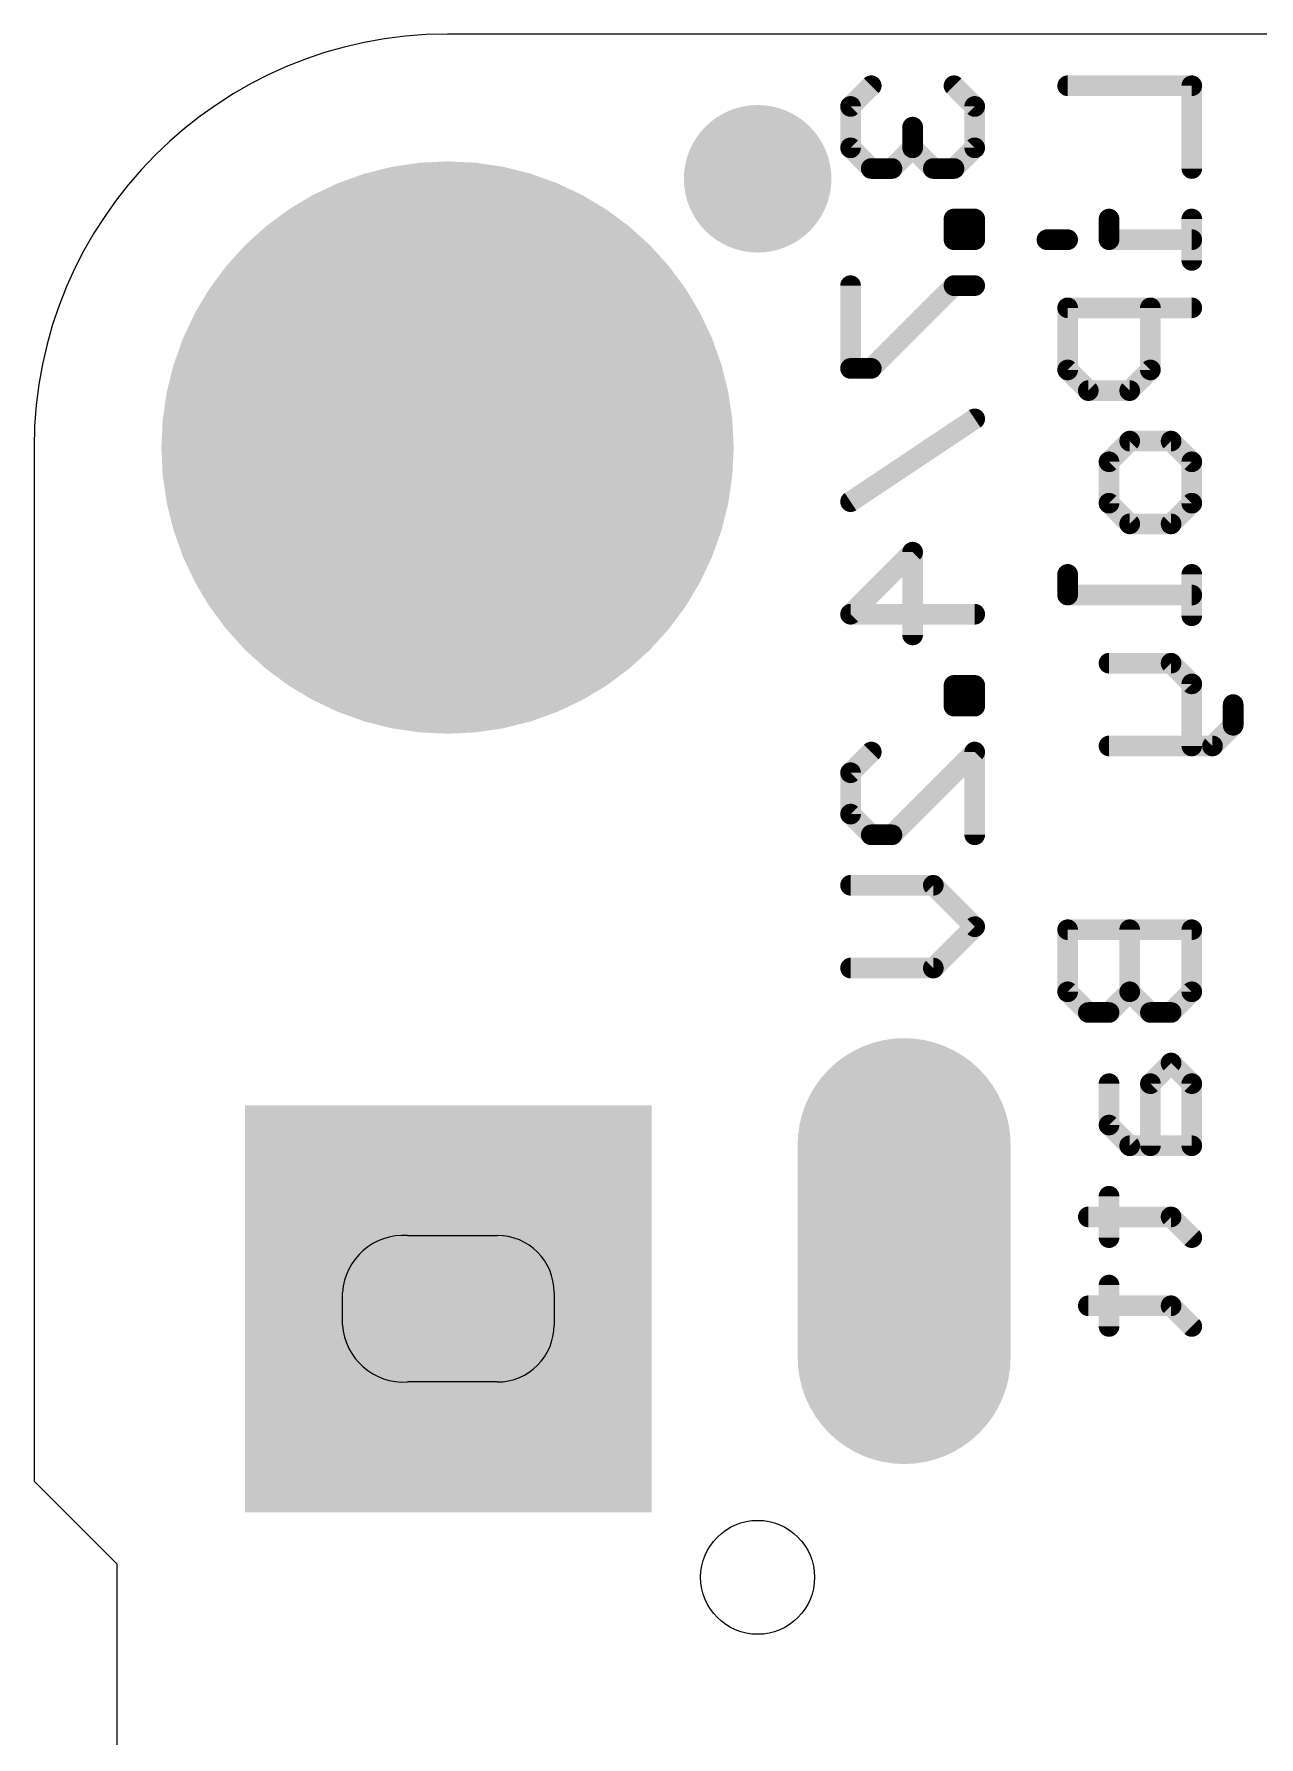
# Model space of a CAD drawing. Extents: x 0 to 50.8, y 0 to 22.9.
# Drawn here: x 0 to 7.52, y 12.4 to 22.86 of the extents above; entities that cross this region are included whole.
import ezdxf

# ---------------------------------------------------------------- set-up
doc = ezdxf.new("R2010")
doc.units = 0
for name, color, linetype in [('17', 110, 'CONTINUOUS'), ('18', 110, 'CONTINUOUS'), ('20', 53, 'CONTINUOUS'), ('22', 6, 'CONTINUOUS')]:
    doc.layers.add(name, color=color, linetype=linetype)

# ---------------------------------------------------------------- blocks, each defined once
blk = doc.blocks.new('ROUNDP')
at = {"const_width": 0.5}
blk.add_lwpolyline([(0, -0.25, 1), (0, 0.25, 1), (0, -0.25)], format="xyb", dxfattribs=at)
blk = doc.blocks.new('OFFSETP100')
at = {"const_width": 1}
blk.add_lwpolyline([(0, 0), (1, 0)], dxfattribs=at)
at = {"const_width": 0.5}
for points in [[(0, 0.25, 1), (0, -0.25)], [(1, -0.25, 1), (1, 0.25)]]:
    blk.add_lwpolyline(points, format="xyb", dxfattribs=at)
blk = doc.blocks.new('SQUAREP')
blk.add_solid([(-0.5, -0.5), (0.5, -0.5), (-0.5, 0.5), (0.5, 0.5)])
blk = doc.blocks.new('ROUNDV')
at = {"const_width": 0.5}
blk.add_lwpolyline([(0, -0.25, 1), (0, 0.25, 1), (0, -0.25)], format="xyb", dxfattribs=at)

msp = doc.modelspace()

# ---------------------------------------------------------------- linework, layer by layer
at = {"layer": '20'}
for p, q in [((48.26, 22.86), (2.54, 22.86)), ((0, 20.32), (0, 13.97)), ((2.295, 15.48), (2.845, 15.48)), ((1.895, 14.93), (1.895, 15.13)), ((3.195, 15.13), (3.195, 14.93)), ((2.845, 14.58), (2.295, 14.58)), ((0, 13.97), (0.508, 13.462)), ((0.508, 13.462), (0.508, 9.398))]:
    msp.add_line(p, q, dxfattribs=at)
msp.add_circle((4.445, 13.38), 0.35, dxfattribs=at)
for centre, radius, start, end in [((2.54, 20.32), 2.54, 90, 180), ((2.27, 15.105), 0.3758, 86.1859, 176.1859), ((2.845, 15.13), 0.35, 0, 90), ((2.27, 14.955), 0.3758, 183.8141, 273.8141), ((2.845, 14.93), 0.35, 270, 0)]:
    msp.add_arc(centre, radius, start, end, dxfattribs=at)
at = {"layer": '22', "const_width": 0.127}
for points in [[(5.143, 22.5425), (5.0159, 22.4154)], [(5.7785, 22.4154), (5.6514, 22.5425)], [(6.3494, 22.5425), (7.112, 22.5425)], [(7.112, 22.5425), (7.112, 22.0341)], [(5.0159, 22.4154), (5.0159, 22.1612)], [(5.7785, 22.1612), (5.7785, 22.4154)], [(5.3972, 22.1612), (5.3972, 22.2883)], [(5.0159, 22.1612), (5.143, 22.0341)], [(5.2701, 22.0341), (5.3972, 22.1612)], [(5.3972, 22.1612), (5.5243, 22.0341)], [(5.6514, 22.0341), (5.7785, 22.1612)], [(5.143, 22.0341), (5.2701, 22.0341)], [(5.5243, 22.0341), (5.6514, 22.0341)], [(5.7785, 21.7239), (5.6514, 21.7239)], [(5.6514, 21.7239), (5.6514, 21.5968)], [(5.7785, 21.5968), (5.7785, 21.7239)], [(6.6036, 21.7239), (6.6036, 21.5968)], [(7.112, 21.7239), (7.112, 21.4697)], [(5.6514, 21.5968), (5.7785, 21.5968)], [(6.2222, 21.5968), (6.3494, 21.5968)], [(6.6036, 21.5968), (7.112, 21.5968)], [(5.0159, 21.3146), (5.0159, 20.8062)], [(5.143, 20.8062), (5.6514, 21.3146)], [(5.6514, 21.3146), (5.7785, 21.3146)], [(7.112, 21.1782), (6.3494, 21.1782)], [(6.3494, 21.1782), (6.3494, 20.7969)], [(6.8578, 20.7969), (6.8578, 21.1782)], [(5.0159, 20.8062), (5.143, 20.8062)], [(6.3494, 20.7969), (6.4765, 20.6698)], [(6.7307, 20.6698), (6.8578, 20.7969)], [(6.4765, 20.6698), (6.7307, 20.6698)], [(5.7785, 20.4961), (5.0159, 19.9876)], [(6.6036, 20.2325), (6.7307, 20.3596)], [(6.7307, 20.3596), (6.9849, 20.3596)], [(6.9849, 20.3596), (7.112, 20.2325)], [(6.6036, 19.9783), (6.6036, 20.2325)], [(7.112, 20.2325), (7.112, 19.9783)], [(6.7307, 19.8512), (6.6036, 19.9783)], [(7.112, 19.9783), (6.9849, 19.8512)], [(6.9849, 19.8512), (6.7307, 19.8512)], [(5.0159, 19.2962), (5.3972, 19.6775)], [(5.3972, 19.6775), (5.3972, 19.169)], [(6.3494, 19.541), (6.3494, 19.4139)], [(7.112, 19.541), (7.112, 19.2868)], [(6.3494, 19.4139), (7.112, 19.4139)], [(5.7785, 19.2962), (5.0159, 19.2962)], [(6.6036, 18.9953), (6.9849, 18.9953)], [(6.9849, 18.9953), (7.112, 18.8682)], [(5.7785, 18.8589), (5.6514, 18.8589)], [(5.6514, 18.8589), (5.6514, 18.7318)], [(5.7785, 18.7318), (5.7785, 18.8589)], [(7.112, 18.8682), (7.112, 18.4869)], [(5.6514, 18.7318), (5.7785, 18.7318)], [(7.3662, 18.614), (7.3662, 18.7411)], [(7.2391, 18.4869), (7.3662, 18.614)], [(6.6036, 18.4869), (7.2391, 18.4869)], [(5.0159, 18.3225), (5.143, 18.4496)], [(5.7785, 18.4496), (5.2701, 17.9412)], [(5.7785, 17.9412), (5.7785, 18.4496)], [(5.0159, 18.0683), (5.0159, 18.3225)], [(5.143, 17.9412), (5.0159, 18.0683)], [(5.2701, 17.9412), (5.143, 17.9412)], [(5.0159, 17.631), (5.5243, 17.631)], [(5.5243, 17.631), (5.7785, 17.3768)], [(5.7785, 17.3768), (5.5243, 17.1226)], [(7.112, 17.3582), (6.3494, 17.3582)], [(6.3494, 17.3582), (6.3494, 16.9768)], [(6.7307, 17.3582), (6.7307, 16.9768)], [(7.112, 16.9768), (7.112, 17.3582)], [(5.5243, 17.1226), (5.0159, 17.1226)], [(6.3494, 16.9768), (6.4765, 16.8497)], [(6.6036, 16.8497), (6.7307, 16.9768)], [(6.7307, 16.9768), (6.8578, 16.8497)], [(6.9849, 16.8497), (7.112, 16.9768)], [(6.4765, 16.8497), (6.6036, 16.8497)], [(6.8578, 16.8497), (6.9849, 16.8497)], [(6.9849, 16.5396), (6.8578, 16.4125)], [(7.112, 16.4125), (6.9849, 16.5396)], [(6.6036, 16.4125), (6.6036, 16.1583)], [(6.8578, 16.4125), (6.8578, 16.0312)], [(7.112, 16.0312), (7.112, 16.4125)], [(6.6036, 16.1583), (6.7307, 16.0312)], [(6.7307, 16.0312), (7.112, 16.0312)], [(6.6036, 15.721), (6.6036, 15.4668)], [(6.4765, 15.5939), (6.9849, 15.5939)], [(6.9849, 15.5939), (7.112, 15.4668)], [(6.6036, 15.1753), (6.6036, 14.9211)], [(6.4765, 15.0482), (6.9849, 15.0482)], [(6.9849, 15.0482), (7.112, 14.9211)]]:
    msp.add_lwpolyline(points, dxfattribs=at)
at = {"layer": '22', "const_width": 0.0635}
for points in [[(5.1654, 22.52, 1), (5.1205, 22.565)], [(5.6738, 22.565, 1), (5.6289, 22.52)], [(6.3494, 22.5742, 1), (6.3494, 22.5108)], [(7.1437, 22.5425, 1), (7.0803, 22.5425)], [(7.112, 22.5108, 1), (7.112, 22.5742)], [(5.0476, 22.4154, 1), (4.9841, 22.4154)], [(4.9934, 22.4378, 1), (5.0383, 22.3929)], [(5.8102, 22.4154, 1), (5.7468, 22.4154)], [(5.756, 22.3929, 1), (5.801, 22.4378)], [(5.4289, 22.2883, 1), (5.3654, 22.2883)], [(5.0383, 22.1836, 1), (4.9934, 22.1387)], [(4.9841, 22.1612, 1), (5.0476, 22.1612)], [(5.4196, 22.1836, 1), (5.3747, 22.1387)], [(5.3654, 22.1612, 1), (5.4289, 22.1612)], [(5.4196, 22.1387, 1), (5.3747, 22.1836)], [(5.7468, 22.1612, 1), (5.8102, 22.1612)], [(5.801, 22.1387, 1), (5.756, 22.1836)], [(5.143, 22.0658, 1), (5.143, 22.0023)], [(5.1205, 22.0116, 1), (5.1654, 22.0565)], [(5.2476, 22.0565, 1), (5.2925, 22.0116)], [(5.2701, 22.0023, 1), (5.2701, 22.0658)], [(5.5243, 22.0658, 1), (5.5243, 22.0023)], [(5.5018, 22.0116, 1), (5.5467, 22.0565)], [(5.6289, 22.0565, 1), (5.6738, 22.0116)], [(5.6514, 22.0023, 1), (5.6514, 22.0658)], [(7.0803, 22.0341, 1), (7.1437, 22.0341)], [(5.6514, 21.7557, 1), (5.6514, 21.6922)], [(5.6831, 21.7239, 1), (5.6196, 21.7239)], [(5.8102, 21.7239, 1), (5.7468, 21.7239)], [(5.7785, 21.6922, 1), (5.7785, 21.7557)], [(6.6353, 21.7239, 1), (6.5718, 21.7239)], [(7.1437, 21.7239, 1), (7.0803, 21.7239)], [(5.6514, 21.6286, 1), (5.6514, 21.5651)], [(5.7785, 21.5651, 1), (5.7785, 21.6286)], [(6.2222, 21.6286, 1), (6.2222, 21.5651)], [(6.3494, 21.5651, 1), (6.3494, 21.6286)], [(6.6036, 21.6286, 1), (6.6036, 21.5651)], [(7.112, 21.5651, 1), (7.112, 21.6286)], [(5.6196, 21.5968, 1), (5.6831, 21.5968)], [(5.7468, 21.5968, 1), (5.8102, 21.5968)], [(6.5718, 21.5968, 1), (6.6353, 21.5968)], [(7.0803, 21.4697, 1), (7.1437, 21.4697)], [(5.0476, 21.3146, 1), (4.9841, 21.3146)], [(5.6514, 21.3464, 1), (5.6514, 21.2829)], [(5.6738, 21.2922, 1), (5.6289, 21.3371)], [(5.7785, 21.2829, 1), (5.7785, 21.3464)], [(6.3811, 21.1782, 1), (6.3176, 21.1782)], [(6.3494, 21.21, 1), (6.3494, 21.1465)], [(6.8895, 21.1782, 1), (6.826, 21.1782)], [(7.112, 21.1465, 1), (7.112, 21.21)], [(5.0159, 20.8379, 1), (5.0159, 20.7745)], [(4.9841, 20.8062, 1), (5.0476, 20.8062)], [(5.1205, 20.8287, 1), (5.1654, 20.7837)], [(5.143, 20.7745, 1), (5.143, 20.8379)], [(6.3176, 20.7969, 1), (6.3811, 20.7969)], [(6.3718, 20.8193, 1), (6.3269, 20.7744)], [(6.826, 20.7969, 1), (6.8895, 20.7969)], [(6.8802, 20.7744, 1), (6.8353, 20.8193)], [(6.4765, 20.7015, 1), (6.4765, 20.638)], [(6.454, 20.6473, 1), (6.4989, 20.6922)], [(6.7082, 20.6922, 1), (6.7531, 20.6473)], [(6.7307, 20.638, 1), (6.7307, 20.7015)], [(5.7961, 20.4696, 1), (5.7609, 20.5225)], [(6.7307, 20.3914, 1), (6.7307, 20.3279)], [(6.7531, 20.3372, 1), (6.7082, 20.3821)], [(7.0073, 20.3821, 1), (6.9624, 20.3372)], [(6.9849, 20.3279, 1), (6.9849, 20.3914)], [(6.6353, 20.2325, 1), (6.5718, 20.2325)], [(7.1437, 20.2325, 1), (7.0803, 20.2325)], [(6.5811, 20.255, 1), (6.626, 20.2101)], [(7.0895, 20.2101, 1), (7.1345, 20.255)], [(4.9982, 20.014, 1), (5.0335, 19.9612)], [(6.626, 20.0008, 1), (6.5811, 19.9558)], [(6.5718, 19.9783, 1), (6.6353, 19.9783)], [(7.0803, 19.9783, 1), (7.1437, 19.9783)], [(7.1345, 19.9558, 1), (7.0895, 20.0008)], [(6.7307, 19.8829, 1), (6.7307, 19.8194)], [(6.7082, 19.8287, 1), (6.7531, 19.8736)], [(6.9624, 19.8736, 1), (7.0073, 19.8287)], [(6.9849, 19.8194, 1), (6.9849, 19.8829)], [(5.4289, 19.6775, 1), (5.3654, 19.6775)], [(5.4196, 19.655, 1), (5.3747, 19.6999)], [(6.3811, 19.541, 1), (6.3176, 19.541)], [(7.1437, 19.541, 1), (7.0803, 19.541)], [(6.3494, 19.4457, 1), (6.3494, 19.3822)], [(7.112, 19.3822, 1), (7.112, 19.4457)], [(5.0159, 19.3279, 1), (5.0159, 19.2644)], [(5.7785, 19.2644, 1), (5.7785, 19.3279)], [(6.3176, 19.4139, 1), (6.3811, 19.4139)], [(4.9934, 19.3186, 1), (5.0383, 19.2737)], [(7.0803, 19.2868, 1), (7.1437, 19.2868)], [(5.3654, 19.169, 1), (5.4289, 19.169)], [(6.6036, 19.0271, 1), (6.6036, 18.9636)], [(7.0073, 19.0178, 1), (6.9624, 18.9729)], [(6.9849, 18.9636, 1), (6.9849, 19.0271)], [(5.6514, 18.8907, 1), (5.6514, 18.8272)], [(5.6831, 18.8589, 1), (5.6196, 18.8589)], [(5.8102, 18.8589, 1), (5.7468, 18.8589)], [(5.7785, 18.8272, 1), (5.7785, 18.8907)], [(7.1437, 18.8682, 1), (7.0803, 18.8682)], [(7.0895, 18.8458, 1), (7.1345, 18.8907)], [(5.6514, 18.7635, 1), (5.6514, 18.7)], [(5.6196, 18.7318, 1), (5.6831, 18.7318)], [(5.7468, 18.7318, 1), (5.8102, 18.7318)], [(5.7785, 18.7, 1), (5.7785, 18.7635)], [(7.398, 18.7411, 1), (7.3345, 18.7411)], [(7.3345, 18.614, 1), (7.398, 18.614)], [(7.3887, 18.5916, 1), (7.3438, 18.6365)], [(6.6036, 18.5186, 1), (6.6036, 18.4551)], [(7.0803, 18.4869, 1), (7.1437, 18.4869)], [(7.2167, 18.5093, 1), (7.2616, 18.4644)], [(7.2391, 18.4551, 1), (7.2391, 18.5186)], [(5.1654, 18.4272, 1), (5.1205, 18.4721)], [(5.8102, 18.4496, 1), (5.7468, 18.4496)], [(5.801, 18.4272, 1), (5.756, 18.4721)], [(5.0476, 18.3225, 1), (4.9841, 18.3225)], [(4.9934, 18.345, 1), (5.0383, 18.3001)], [(5.0383, 18.0907, 1), (4.9934, 18.0458)], [(4.9841, 18.0683, 1), (5.0476, 18.0683)], [(5.143, 17.9729, 1), (5.143, 17.9094)], [(5.1205, 17.9187, 1), (5.1654, 17.9636)], [(5.2476, 17.9636, 1), (5.2925, 17.9187)], [(5.2701, 17.9094, 1), (5.2701, 17.9729)], [(5.7468, 17.9412, 1), (5.8102, 17.9412)], [(5.0159, 17.6628, 1), (5.0159, 17.5993)], [(5.5467, 17.6535, 1), (5.5018, 17.6086)], [(5.5243, 17.5993, 1), (5.5243, 17.6628)], [(5.756, 17.3544, 1), (5.801, 17.3993)], [(5.801, 17.3544, 1), (5.756, 17.3993)], [(6.3811, 17.3582, 1), (6.3176, 17.3582)], [(6.3494, 17.3899, 1), (6.3494, 17.3264)], [(6.7624, 17.3582, 1), (6.6989, 17.3582)], [(7.1437, 17.3582, 1), (7.0803, 17.3582)], [(7.112, 17.3264, 1), (7.112, 17.3899)], [(5.0159, 17.1544, 1), (5.0159, 17.0909)], [(5.5018, 17.1451, 1), (5.5467, 17.1001)], [(5.5243, 17.0909, 1), (5.5243, 17.1544)], [(6.3176, 16.9768, 1), (6.3811, 16.9768)], [(6.3718, 16.9993, 1), (6.3269, 16.9544)], [(6.7531, 16.9993, 1), (6.7082, 16.9544)], [(6.6989, 16.9768, 1), (6.7624, 16.9768)], [(6.7531, 16.9544, 1), (6.7082, 16.9993)], [(7.0803, 16.9768, 1), (7.1437, 16.9768)], [(7.1345, 16.9544, 1), (7.0895, 16.9993)], [(6.4765, 16.8815, 1), (6.4765, 16.818)], [(6.454, 16.8273, 1), (6.4989, 16.8722)], [(6.5811, 16.8722, 1), (6.626, 16.8273)], [(6.6036, 16.818, 1), (6.6036, 16.8815)], [(6.8578, 16.8815, 1), (6.8578, 16.818)], [(6.8353, 16.8273, 1), (6.8802, 16.8722)], [(6.9624, 16.8722, 1), (7.0073, 16.8273)], [(6.9849, 16.818, 1), (6.9849, 16.8815)], [(7.0073, 16.562, 1), (6.9624, 16.5171)], [(7.0073, 16.5171, 1), (6.9624, 16.562)], [(6.6353, 16.4125, 1), (6.5718, 16.4125)], [(6.8895, 16.4125, 1), (6.826, 16.4125)], [(6.8353, 16.4349, 1), (6.8802, 16.39)], [(7.1437, 16.4125, 1), (7.0803, 16.4125)], [(7.0895, 16.39, 1), (7.1345, 16.4349)], [(6.626, 16.1807, 1), (6.5811, 16.1358)], [(6.5718, 16.1583, 1), (6.6353, 16.1583)], [(6.7307, 16.0629, 1), (6.7307, 15.9994)], [(6.7082, 16.0087, 1), (6.7531, 16.0536)], [(6.826, 16.0312, 1), (6.8895, 16.0312)], [(7.0803, 16.0312, 1), (7.1437, 16.0312)], [(7.112, 15.9994, 1), (7.112, 16.0629)], [(6.6353, 15.721, 1), (6.5718, 15.721)], [(6.4765, 15.6257, 1), (6.4765, 15.5622)], [(7.0073, 15.6164, 1), (6.9624, 15.5715)], [(6.9849, 15.5622, 1), (6.9849, 15.6257)], [(6.5718, 15.4668, 1), (6.6353, 15.4668)], [(7.0895, 15.4443, 1), (7.1345, 15.4893)], [(6.6353, 15.1753, 1), (6.5718, 15.1753)], [(6.4765, 15.0799, 1), (6.4765, 15.0164)], [(7.0073, 15.0706, 1), (6.9624, 15.0257)], [(6.9849, 15.0164, 1), (6.9849, 15.0799)], [(7.0895, 14.8986, 1), (7.1345, 14.9435)], [(6.5718, 14.9211, 1), (6.6353, 14.9211)]]:
    msp.add_lwpolyline(points, format="xyb", dxfattribs=at)

# ---------------------------------------------------------------- block references
at = {"layer": '17'}
for name, p, xscale, yscale, rotation in [('ROUNDP', (2.54, 20.32), 3.516, 3.516, 270), ('ROUNDP', (2.54, 20.32), 3.516, 3.516, 270), ('OFFSETP100', (5.345, 14.73), 1.308, 1.308, 90), ('OFFSETP100', (5.345, 14.73), 1.308, 1.308, 90)]:
    msp.add_blockref(name, p, dxfattribs=dict(at, xscale=xscale, yscale=yscale, rotation=rotation))
at = {"layer": '17', "xscale": 2.5, "yscale": 2.5}
msp.add_blockref('SQUAREP', (2.545, 15.03), dxfattribs=at)
msp.add_blockref('SQUAREP', (2.545, 15.03), dxfattribs=at)
at = {"layer": '18', "xscale": 0.9064, "yscale": 0.9064}
msp.add_blockref('ROUNDV', (4.445, 21.971), dxfattribs=at)
msp.add_blockref('ROUNDV', (4.445, 21.971), dxfattribs=at)

doc.saveas('drawing.dxf')
